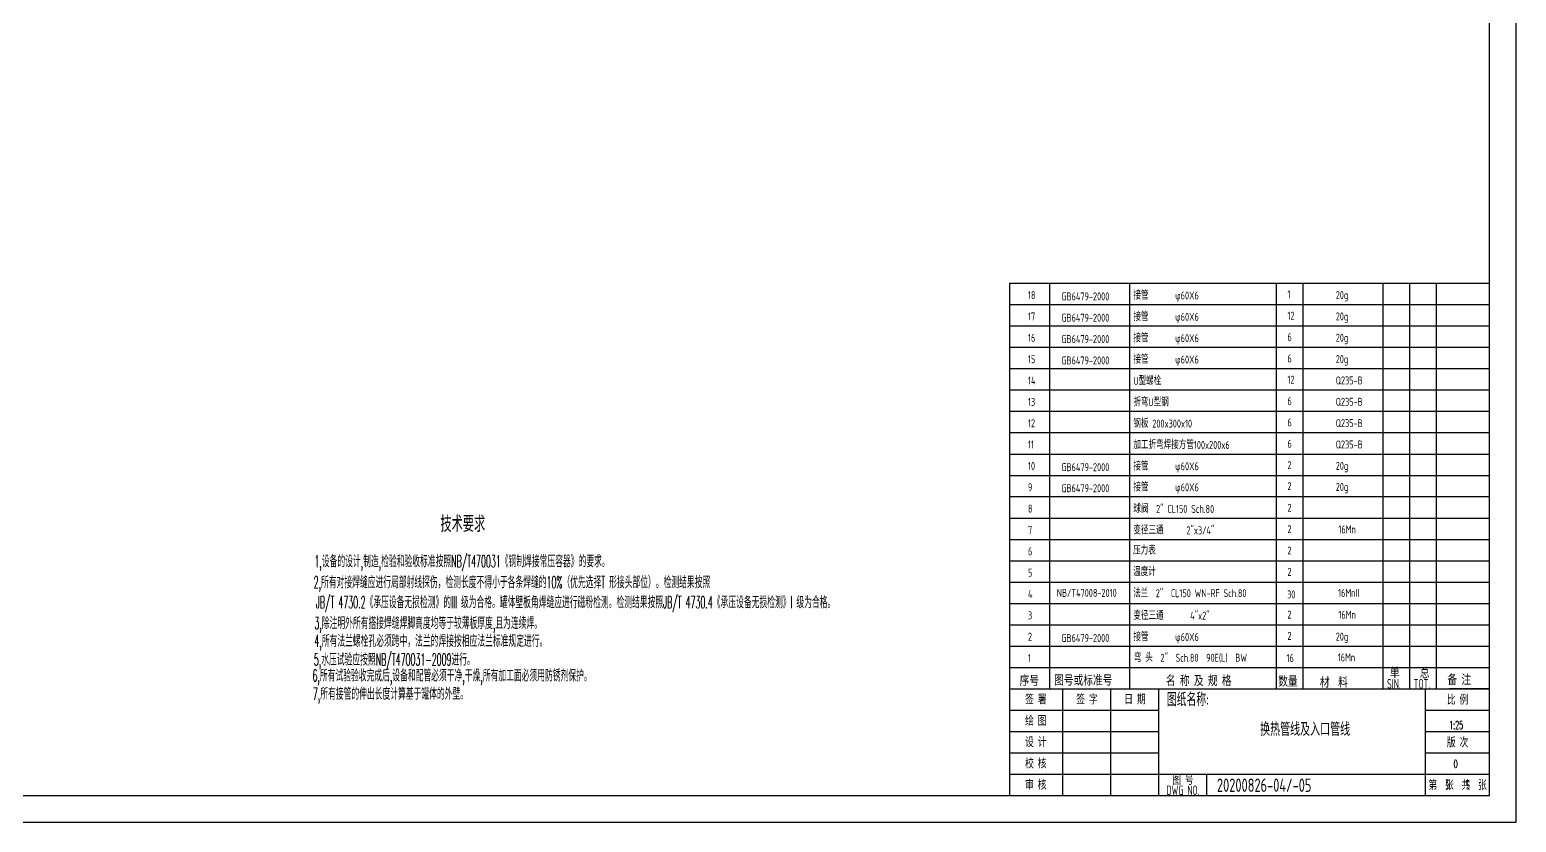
# Model space of a CAD drawing. Header units: millimetres. Extents: x 115735 to 194929, y 30422 to 45272.
# Drawn here: x 180993 to 194929, y 30422 to 37847 of the extents above; entities that cross this region are included whole.
import ezdxf
from ezdxf.enums import TextEntityAlignment as Align

# ---------------------------------------------------------------- set-up
doc = ezdxf.new("R2010")
doc.units = ezdxf.units.MM
for name, color, linetype in [('08文字层', 1, 'Continuous'), ('09图框与明细表层', 4, 'Continuous'), ('2细线层', 4, 'Continuous'), ('DATA', 4, 'Continuous')]:
    doc.layers.add(name, color=color, linetype=linetype)
doc.styles.add('JEREH', font='isocp.shx', dxfattribs={"width": 0.7, "bigfont": 'hzfs.shx'})
doc.styles.add('残雪', font='romans.shx', dxfattribs={"width": 0.5, "bigfont": 'hztxt.shx'})

msp = doc.modelspace()

# ---------------------------------------------------------------- linework, layer by layer
at = {"color": 4, "ltscale": 0.1}
for p, q in [((190178.9, 35471.8), (190178.9, 35071.8)), ((190178.9, 35471.8), (190178.9, 30671.8)), ((194678.9, 31671.8), (194303.7, 31671.8))]:
    msp.add_line(p, q, dxfattribs=at)
at = {"layer": '09图框与明细表层'}
for p, q in [((194928.9, 30421.8), (194928.9, 45271.8)), ((194078.9, 30671.8), (194078.9, 31671.8)), ((194078.9, 31671.8), (194678.9, 31671.8)), ((194078.9, 31471.8), (194678.9, 31471.8)), ((194078.9, 31271.8), (194678.9, 31271.8)), ((194078.9, 31071.8), (194678.9, 31071.8)), ((192028.9, 30671.8), (192028.9, 30871.8))]:
    msp.add_line(p, q, dxfattribs=at)
at = {"layer": '09图框与明细表层', "color": 4}
for p, q in [((194678.9, 30671.8), (194678.9, 45021.8)), ((194678.9, 30671.8), (194678.9, 45021.8)), ((190178.9, 31671.8), (191578.9, 31671.8)), ((190678.9, 30671.8), (190678.9, 31671.8)), ((191128.9, 30671.8), (191128.9, 31671.8)), ((191578.9, 30671.8), (191578.9, 31671.8)), ((191578.9, 31671.8), (194078.9, 31671.8)), ((190178.9, 31471.8), (191578.9, 31471.8)), ((190178.9, 31271.8), (191578.9, 31271.8)), ((190178.9, 31071.8), (191578.9, 31071.8)), ((190178.9, 30871.8), (191578.9, 30871.8)), ((191578.9, 30871.8), (194678.9, 30871.8)), ((174528.9, 30671.8), (194678.9, 30671.8)), ((185678.9, 30671.8), (190178.9, 30671.8)), ((173903.9, 30421.8), (194928.9, 30421.8))]:
    msp.add_line(p, q, dxfattribs=at)
at = {"layer": '2细线层', "ltscale": 80}
for p, q in [((190178.9, 35471.8), (194677.8, 35471.8)), ((190178.9, 35271.8), (194677.8, 35271.8)), ((190178.9, 35071.8), (194677.8, 35071.8)), ((190178.9, 35071.8), (194677.8, 35071.8)), ((190178.9, 34871.8), (194677.8, 34871.8))]:
    msp.add_line(p, q, dxfattribs=at)
at = {"layer": '2细线层', "color": 4, "ltscale": 80}
for p, q in [((190178.9, 34671.8), (194677.8, 34671.8)), ((190178.9, 34471.8), (194677.8, 34471.8)), ((190178.9, 34271.8), (194677.8, 34271.8)), ((190178.9, 34071.8), (194677.8, 34071.8)), ((190178.9, 33871.8), (194677.8, 33871.8)), ((190178.9, 33671.8), (194677.8, 33671.8)), ((190178.9, 33474.7), (194677.8, 33474.7)), ((190178.9, 33271.8), (194677.8, 33271.8)), ((190178.9, 33271.8), (194677.8, 33271.8)), ((190178.9, 33071.8), (194677.8, 33071.8)), ((190178.9, 32871.8), (194677.8, 32871.8)), ((190178.9, 32671.8), (194677.8, 32671.8)), ((190178.9, 32471.8), (194678.8, 32471.8)), ((190178.9, 32471.8), (194677.8, 32471.8)), ((190178.9, 32471.8), (194678.8, 32471.8)), ((190178.9, 32471.8), (194677.8, 32471.8)), ((190178.9, 32271.8), (194677.8, 32271.8)), ((190178.9, 32071.8), (194678.8, 32071.8)), ((190178.9, 32071.8), (194677.8, 32071.8))]:
    msp.add_line(p, q, dxfattribs=at)
at = {"layer": 'DATA', "color": 4}
for p, q in [((190553.8, 35471.8), (190553.8, 31671.8)), ((191302.8, 35471.8), (191302.8, 31671.8)), ((192677.8, 35471.8), (192677.8, 31671.8)), ((192927.8, 35471.8), (192927.8, 31671.8)), ((194177.8, 35471.8), (194177.8, 31671.8)), ((190178.9, 32271.8), (194678.8, 32271.8)), ((190178.9, 32271.8), (194678.9, 32271.8)), ((190178.9, 32271.8), (194678.9, 32271.8)), ((190178.9, 32271.8), (194678.9, 32271.8)), ((190178.9, 31871.8), (194678.8, 31871.8)), ((190178.9, 31871.8), (194678.9, 31871.8)), ((190178.9, 31871.8), (194678.9, 31871.8)), ((190178.9, 31871.8), (194678.9, 31871.8)), ((190178.9, 31671.8), (194678.9, 31671.8))]:
    msp.add_line(p, q, dxfattribs=at)
at = {"layer": 'DATA'}
for p, q in [((193677.8, 35471.8), (193677.8, 31671.8)), ((193927.8, 35471.8), (193927.8, 31671.8))]:
    msp.add_line(p, q, dxfattribs=at)

# ---------------------------------------------------------------- texts
at = {"layer": '08文字层', "style": 'JEREH', "width": 0.7}
for p in [(194284.9, 30776.2), (194473.7, 30772.7)]:
    msp.add_text('5', height=87.5, dxfattribs=at).set_placement(p, align=Align.MIDDLE)
at = {"layer": '09图框与明细表层', "color": 4, "style": 'JEREH', "width": 0.7}
msp.add_text('图纸名称:', height=125, dxfattribs=at).set_placement((191653.9, 31571.8), align=Align.MIDDLE_LEFT)
for s, p in [('签 署', (190424.5, 31578.1)), ('签 字', (190903.9, 31578.1)), ('日 期', (191353.9, 31578.1)), ('绘 图', (190424.5, 31378.1)), ('设 计', (190424.5, 31178.1)), ('校 核', (190424.5, 30978.1)), ('审 核', (190424.5, 30778.1))]:
    msp.add_text(s, height=87.5, dxfattribs=at).set_placement(p, align=Align.MIDDLE)
at = {"layer": '09图框与明细表层', "style": 'JEREH', "width": 0.7}
for s, p in [('比 例', (194378.9, 31575.3)), ('版 次', (194378.9, 31175.3)), ('图 号', (191803.9, 30821.8)), ('第  张  共  张', (194378.9, 30776.2)), ('DWG NO.', (191803.9, 30721.8))]:
    msp.add_text(s, height=87.5, dxfattribs=at).set_placement(p, align=Align.MIDDLE)
at = {"layer": '09图框与明细表层', "color": 4, "style": 'JEREH', "width": 0.75}
for s, p in [('换热管线及入口管线', (192527.4, 31230.8)), ('20200826-04/-05', (192122.8, 30706.4))]:
    msp.add_text(s, height=125, dxfattribs=at).set_placement(p)
at = {"layer": '2细线层', "ltscale": 80, "style": 'JEREH', "width": 0.7}
for s, height, p in [('18', 75, (190351.3, 35322.7)), ('17', 75, (190351.3, 35122.7)), ('16', 75, (190351.3, 34922.7)), ('15', 75, (190351.3, 34722.7)), ('压力表', 75, (191336.6, 32930.5)), ('温度计', 75, (191336.6, 32730.5)), ('法兰  2"  CL150 WN-RF Sch.80', 75, (191336.6, 32530.5)), ('NB/T47008-2010', 75, (190621.9, 32533.1)), ('单', 100, (193744.8, 31772.1)), ('总', 100, (194024.4, 31770)), ('SIN.', 90, (193717.2, 31673.9))]:
    msp.add_text(s, height=height, dxfattribs=at).set_placement(p)
at = {"layer": '2细线层', "color": 4, "ltscale": 80}
for s, height, style, width, p in [('接管       φ60X6', 75, 'JEREH', 0.7, (191339.5, 35319.5)), ('1', 75, 'JEREH', 0.7, (192783.7, 35330.4)), ('20g', 75, 'JEREH', 0.7, (193236.5, 35323.5)), ('GB6479-2000', 75, 'JEREH', 0.7, (190664.8, 35311)), ('GB6479-2000', 75, 'JEREH', 0.7, (190664.8, 35111)), ('接管       φ60X6', 75, 'JEREH', 0.7, (191339.5, 35119.5)), ('12', 75, 'JEREH', 0.7, (192783.7, 35130.4)), ('20g', 75, 'JEREH', 0.7, (193236.5, 35123.5)), ('GB6479-2000', 75, 'JEREH', 0.7, (190664.8, 34911)), ('接管       φ60X6', 75, 'JEREH', 0.7, (191339.5, 34919.5)), ('6', 75, 'JEREH', 0.7, (192783.7, 34930.4)), ('20g', 75, 'JEREH', 0.7, (193236.5, 34923.5)), ('GB6479-2000', 75, 'JEREH', 0.7, (190664.8, 34711)), ('接管       φ60X6', 75, 'JEREH', 0.7, (191339.5, 34719.5)), ('6', 75, 'JEREH', 0.7, (192783.7, 34730.4)), ('20g', 75, 'JEREH', 0.7, (193236.5, 34723.5)), ('14', 75, 'JEREH', 0.7, (190351.3, 34522.7)), ('U型螺栓', 75, 'JEREH', 0.7, (191339.5, 34519.5)), ('12', 75, 'JEREH', 0.7, (192783.7, 34530.4)), ('Q235-B', 75, 'JEREH', 0.7, (193236.5, 34523.5)), ('13', 75, 'JEREH', 0.7, (190351.3, 34322.7)), ('折弯U型钢', 75, 'JEREH', 0.7, (191339.5, 34319.5)), ('6', 75, 'JEREH', 0.7, (192783.7, 34330.4)), ('Q235-B', 75, 'JEREH', 0.7, (193236.5, 34323.5)), ('12', 75, 'JEREH', 0.7, (190351.3, 34122.7)), ('钢板 200x300x10', 75, 'JEREH', 0.7, (191339.5, 34119.5)), ('6', 75, 'JEREH', 0.7, (192783.7, 34130.4)), ('Q235-B', 75, 'JEREH', 0.7, (193236.5, 34123.5)), ('6', 75, 'JEREH', 0.7, (192783.7, 33930.4)), ('11', 75, 'JEREH', 0.7, (190351.3, 33922.7)), ('加工折弯焊接方管100x200x6', 75, 'JEREH', 0.7, (191339.5, 33919.5)), ('Q235-B', 75, 'JEREH', 0.7, (193236.5, 33923.5)), ('10', 75, 'JEREH', 0.7, (190351.3, 33722.7)), ('GB6479-2000', 75, 'JEREH', 0.7, (190664.8, 33711)), ('接管       φ60X6', 75, 'JEREH', 0.7, (191339.5, 33719.5)), ('2', 75, 'JEREH', 0.7, (192783.7, 33730.4)), ('20g', 75, 'JEREH', 0.7, (193236.5, 33723.5)), ('9', 75, 'JEREH', 0.7, (190351.3, 33522.7)), ('GB6479-2000', 75, 'JEREH', 0.7, (190664.8, 33514)), ('接管       φ60X6', 75, 'JEREH', 0.7, (191339.5, 33522.4)), ('2', 75, 'JEREH', 0.7, (192783.7, 33533.4)), ('20g', 75, 'JEREH', 0.7, (193236.5, 33526.5)), ('8', 75, 'JEREH', 0.7, (190351.3, 33322.7)), ('球阀  2" CL150 Sch.80', 75, 'JEREH', 0.7, (191339.5, 33319.5)), ('2', 75, 'JEREH', 0.7, (192783.7, 33330.4)), ('7', 75, 'JEREH', 0.7, (190351.3, 33122.7)), ('变径三通      2"x3/4"', 75, 'JEREH', 0.7, (191339.5, 33119.5)), ('2', 75, 'JEREH', 0.7, (192783.7, 33130.4)), ('16Mn', 75, 'JEREH', 0.7, (193261.3, 33128.3)), ('1,设备的设计,制造,检验和验收标准按照NB/T470031《钢制焊接常压容器》的要求。 ', 112.5, '残雪', 0.48, (183661.5, 32810.3)), ('6', 75, 'JEREH', 0.7, (190351.3, 32922.7)), ('2', 75, 'JEREH', 0.7, (192783.7, 32930.4)), ('5', 75, 'JEREH', 0.7, (190351.3, 32722.7)), ('2', 75, 'JEREH', 0.7, (192783.7, 32730.4)), ('2,所有对接焊缝应进行局部射线探伤，检测长度不得小于各条焊缝的10%%%（优先选择T 形接头部位）。检测结果按照', 112.5, '残雪', 0.48, (183654.4, 32614)), ('JB/T 4730.2《承压设备无损检测》的III 级为合格。罐体壁板角焊缝应进行磁粉检测。检测结果按照JB/T 4730.4《承压设备无损检测》I 级为合格。', 112.5, '残雪', 0.48, (183675.7, 32426.2)), ('4', 75, 'JEREH', 0.7, (190351.3, 32522.7)), ('30', 75, 'JEREH', 0.7, (192780.4, 32518.7)), ('16MnII', 75, 'JEREH', 0.7, (193258.4, 32532.6)), ('3,除注明外所有搭接焊缝焊脚高度均等于较薄板厚度,且为连续焊。', 112.5, '残雪', 0.48, (183661.5, 32231.7)), ('3', 75, 'JEREH', 0.7, (190351.3, 32322.7)), ('变径三通       4"x2"', 75, 'JEREH', 0.7, (191339.5, 32319.5)), ('2', 75, 'JEREH', 0.7, (192783.7, 32330.4)), ('16Mn', 75, 'JEREH', 0.7, (193261.3, 32328.3)), ('2', 75, 'JEREH', 0.7, (190351.3, 32122.7)), ('接管       φ60X6', 75, 'JEREH', 0.7, (191339.5, 32119.5)), ('2', 75, 'JEREH', 0.7, (192783.7, 32130.4)), ('20g', 75, 'JEREH', 0.7, (193236.5, 32123.5)), ('4,所有法兰螺栓孔必须跨中，法兰的焊接按相应法兰标准规定进行。', 112.5, '残雪', 0.48, (183661.5, 32064.2)), ('GB6479-2000', 75, 'JEREH', 0.7, (190664.8, 32111)), ('5,水压试验应按照NB/T470031-2009进行。', 112.5, '残雪', 0.48, (183656.4, 31889.7)), ('1', 75, 'JEREH', 0.7, (190351.3, 31922.7)), ('弯 头  2"  Sch.80  90E(L)  BW', 75, 'JEREH', 0.7, (191344.9, 31925.3)), ('16', 75, 'JEREH', 0.7, (192775.1, 31922.5)), ('16Mn', 75, 'JEREH', 0.7, (193255.1, 31928.5)), ('6,所有试验验收完成后,设备和配管必须干净,干燥,所有加工面必须用防锈剂保护。', 112.5, '残雪', 0.48, (183643.4, 31740.2)), ('序号', 100, 'JEREH', 0.7, (190273.2, 31697)), ('图号或标准号', 100, 'JEREH', 0.7, (190596.7, 31701.5)), ('名 称 及 规 格', 100, 'JEREH', 0.7, (191644.2, 31697.2)), ('数量', 100, 'JEREH', 0.7, (192697.1, 31691)), ('材  料', 100, 'JEREH', 0.7, (193087.7, 31681.9)), ('备 注', 100, 'JEREH', 0.7, (194283.5, 31707.1)), ('7,所有接管的伸出长度计算基于罐体的外壁。', 112.5, '残雪', 0.48, (183647.1, 31568.9)), ('TOT.', 90, 'JEREH', 0.7, (193967.2, 31673.9))]:
    msp.add_text(s, height=height, dxfattribs=dict(at, style=style, width=width)).set_placement(p)
at = {"layer": '2细线层', "color": 4, "style": 'JEREH', "width": 0.7}
msp.add_text('技术要求 ', height=150, dxfattribs=at).set_placement((184843, 33141.6))
at = {"layer": '2细线层', "ltscale": 80, "style": '残雪', "width": 0.48}
for s, p in [('1:25', (194365.4, 31332.2)), ('0', (194360.6, 30969.1))]:
    msp.add_text(s, height=75, dxfattribs=at).set_placement(p, align=Align.MIDDLE)

doc.saveas('drawing.dxf')
